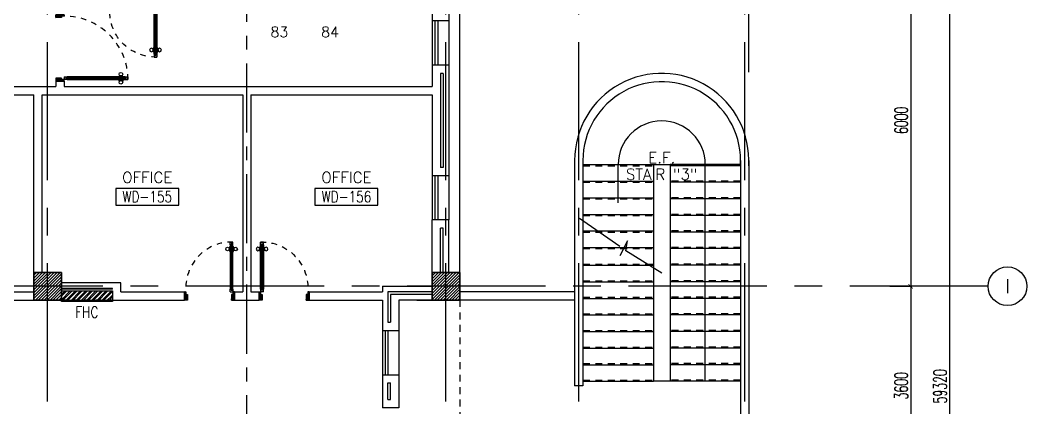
# Model space of a CAD drawing. Extents: x 0 to 93, y -1.5 to 78.
# Drawn here: x 74.77 to 92.97, y 34.42 to 41.43 of the extents above; entities that cross this region are included whole.
import ezdxf
from ezdxf.enums import TextEntityAlignment as Align

# ---------------------------------------------------------------- set-up
doc = ezdxf.new("R2010")
doc.units = 0
doc.header["$MEASUREMENT"] = 0
doc.header["$PDMODE"] = 34
for name, pattern in [('CENTER', [2, 1.25, -0.25, 0.25, -0.25]), ('CENTERX2', [4, 2.5, -0.5, 0.5, -0.5]), ('HIDDEN', [0.375, 0.25, -0.125]), ('HIDDEN2', [0.1875, 0.125, -0.0625])]:
    doc.linetypes.add(name, pattern=pattern)
doc.layers.get('0').update_dxf_attribs({"color": 11, "linetype": 'CONTINUOUS'})
doc.layers.get('DEFPOINTS').update_dxf_attribs({"color": 11, "linetype": 'CONTINUOUS'})
for name, color, linetype in [('AX-CR', 11, 'CONTINUOUS'), ('AX-DIM', 11, 'CONTINUOUS'), ('AX-TXT', 11, 'CONTINUOUS'), ('AXES', 11, 'CENTERX2'), ('AXES1', 11, 'CENTER'), ('COL', 11, 'CONTINUOUS'), ('DOOR', 11, 'CONTINUOUS'), ('E-CCTV', 4, 'CONTINUOUS'), ('FHC', 11, 'CONTINUOUS'), ('HAT', 11, 'CONTINUOUS'), ('INSUL', 11, 'CONTINUOUS'), ('PROJ-L', 11, 'CONTINUOUS'), ('RM-BOX', 11, 'CONTINUOUS'), ('RM-NAME', 11, 'CONTINUOUS'), ('RM-NO', 11, 'CONTINUOUS'), ('ROOF', 11, 'CONTINUOUS'), ('STR', 11, 'CONTINUOUS'), ('WALL', 11, 'CONTINUOUS'), ('WIN', 11, 'CONTINUOUS')]:
    doc.layers.add(name, color=color, linetype=linetype)
doc.styles.add('ROMANS', font='ROMANS.shx', dxfattribs={"width": 0.6})
doc.dimstyles.new('DIM-OUT', dxfattribs={"dimscale": 0, "dimtxt": 0.24, "dimasz": 0.08, "dimexe": 0.02, "dimexo": 0.02, "dimgap": 0.05, "dimtad": 1, "dimdec": 0, "dimlfac": 1000, "dimzin": 0, "dimdsep": 46, "dimtxsty": 'ROMANS', "dimblk1": 'ARCHTICK', "dimblk2": 'ARCHTICK', "dimsah": 1, "dimcen": 0.01, "dimdle": 0.08, "dimclrd": 7, "dimclre": 7, "dimclrt": 2, "dimadec": 0, "dimazin": 0, "dimtp": 2, "dimtm": 2, "dimtfac": 0.114286, "dimtdec": 0, "dimtix": 1, "dimtmove": 2, "dimatfit": 3, "dimldrblk": 'ARCHTICK', "dimfxl": 0, "dimtolj": 1, "dimtzin": 0, "dimarcsym": 0})

# ---------------------------------------------------------------- blocks, each defined once
blk = doc.blocks.new('_ARCHTICK')
at = {"color": 0, "linetype": 'ByBlock', "const_width": 0.15}
blk.add_lwpolyline([(-0.5, -0.5), (0.5, 0.5)], dxfattribs=at)
blk = doc.blocks.new('*D658')
at = {"layer": 'AX-DIM', "color": 7, "lineweight": -2}
blk.add_line((82.642, 76.648), (88.027, 76.648), dxfattribs=at)
at = {"layer": 'AX-DIM', "color": 11, "lineweight": -2}
for p, q in [((82.722, 75.968), (82.722, 76.668)), ((87.947, 40.49), (87.947, 76.668))]:
    blk.add_line(p, q, dxfattribs=at)
at = {"layer": 'DEFPOINTS', "color": 0}
for p in [(87.947, 76.648), (82.722, 75.948), (87.947, 40.47)]:
    blk.add_point(p, dxfattribs=at)
at = {"layer": 'AX-DIM', "color": 7, "lineweight": -2, "xscale": 0.08, "yscale": 0.08, "zscale": 0.08, "rotation": 180}
blk.add_blockref('_ARCHTICK', (82.722, 76.648), dxfattribs=at)
at = {"layer": 'AX-DIM', "color": 7, "lineweight": -2, "xscale": 0.08, "yscale": 0.08, "zscale": 0.08}
blk.add_blockref('_ARCHTICK', (87.947, 76.648), dxfattribs=at)
at = {"layer": 'AX-DIM', "color": 2, "insert": (85.334, 76.818), "char_height": 0.24, "attachment_point": 5, "style": 'ROMANS'}
blk.add_mtext('\\A1;5225', dxfattribs=at)
blk = doc.blocks.new('*D640')
at = {"layer": 'AX-DIM', "color": 7, "lineweight": -2}
for p, q in [((90.492, 36.62), (90.892, 36.62)), ((90.872, 36.7), (90.872, 32.94)), ((90.492, 33.02), (90.892, 33.02))]:
    blk.add_line(p, q, dxfattribs=at)
at = {"layer": 'DEFPOINTS', "color": 0}
for p in [(90.472, 36.62), (90.472, 33.02), (90.872, 33.02)]:
    blk.add_point(p, dxfattribs=at)
at = {"layer": 'AX-DIM', "color": 7, "lineweight": -2, "xscale": 0.08, "yscale": 0.08, "zscale": 0.08}
for p, rotation in [((90.872, 36.62), 90), ((90.872, 33.02), 270)]:
    blk.add_blockref('_ARCHTICK', p, dxfattribs=dict(at, rotation=rotation))
at = {"layer": 'AX-DIM', "color": 2, "insert": (90.702, 34.82), "char_height": 0.24, "attachment_point": 5, "rotation": 90, "style": 'ROMANS'}
blk.add_mtext('\\A1;3600', dxfattribs=at)
blk = doc.blocks.new('*D631')
at = {"layer": 'AX-DIM', "color": 7, "lineweight": -2}
for p, q in [((90.492, 42.62), (90.892, 42.62)), ((90.872, 42.7), (90.872, 36.54)), ((90.492, 36.62), (90.892, 36.62))]:
    blk.add_line(p, q, dxfattribs=at)
at = {"layer": 'DEFPOINTS', "color": 0}
for p in [(90.472, 42.62), (90.472, 36.62), (90.872, 36.62)]:
    blk.add_point(p, dxfattribs=at)
at = {"layer": 'AX-DIM', "color": 7, "lineweight": -2, "xscale": 0.08, "yscale": 0.08, "zscale": 0.08}
for p, rotation in [((90.872, 42.62), 90), ((90.872, 36.62), 270)]:
    blk.add_blockref('_ARCHTICK', p, dxfattribs=dict(at, rotation=rotation))
at = {"layer": 'AX-DIM', "color": 2, "insert": (90.702, 39.62), "char_height": 0.24, "attachment_point": 5, "rotation": 90, "style": 'ROMANS'}
blk.add_mtext('\\A1;6000', dxfattribs=at)
blk = doc.blocks.new('*D659')
at = {"layer": 'AX-DIM', "color": 7, "lineweight": -2}
for p, q in [((82.742, 64.47), (91.592, 64.47)), ((91.572, 64.55), (91.572, 5.07)), ((82.742, 5.15), (91.592, 5.15))]:
    blk.add_line(p, q, dxfattribs=at)
at = {"layer": 'DEFPOINTS', "color": 0}
for p in [(82.722, 64.47), (82.722, 5.15), (91.572, 5.15)]:
    blk.add_point(p, dxfattribs=at)
at = {"layer": 'AX-DIM', "color": 7, "lineweight": -2, "xscale": 0.08, "yscale": 0.08, "zscale": 0.08}
for p, rotation in [((91.572, 64.47), 90), ((91.572, 5.15), 270)]:
    blk.add_blockref('_ARCHTICK', p, dxfattribs=dict(at, rotation=rotation))
at = {"layer": 'AX-DIM', "color": 2, "insert": (91.402, 34.81), "char_height": 0.24, "attachment_point": 5, "rotation": 90, "style": 'ROMANS'}
blk.add_mtext('\\A1;59320', dxfattribs=at)
blk = doc.blocks.new('RM1')
at = {"layer": 'RM-BOX'}
blk.add_lwpolyline([(570, -200), (-570, -200), (-570, -500), (570, -500)], close=True, dxfattribs=at)
at = {"layer": 'RM-NAME', "style": 'ROMANS'}
for tag, p in [('ROOMNAME1', (0, 324)), ('ROOMNAME2', (0, 0))]:
    blk.add_attdef(tag, text='', height=200, dxfattribs=at).set_placement(p, align=Align.MIDDLE)
at = {"layer": 'RM-NO', "style": 'ROMANS', "width": 0.8}
blk.add_attdef('ROOMNO', text='', height=200, dxfattribs=at).set_placement((0, -350), align=Align.MIDDLE)
blk = doc.blocks.new('*X104')
at = {"color": 0}
for p, q in [((253129, 149502), (253616, 149990)), ((253129, 149555), (253563, 149990)), ((253129, 149608), (253510, 149990)), ((253129, 149661), (253457, 149990)), ((253129, 149714), (253404, 149990)), ((253129, 149767), (253351, 149990)), ((253129, 149820), (253298, 149990)), ((253129, 149873), (253245, 149990)), ((253129, 149926), (253192, 149990)), ((253129, 149979), (253139, 149990)), ((253169, 149490), (253629, 149949)), ((253222, 149490), (253629, 149896)), ((253275, 149490), (253629, 149843)), ((253328, 149490), (253629, 149790)), ((253381, 149490), (253629, 149737)), ((253434, 149490), (253629, 149684)), ((253487, 149490), (253629, 149631)), ((253540, 149490), (253629, 149578)), ((253594, 149490), (253629, 149525))]:
    blk.add_line(p, q, dxfattribs=at)
blk = doc.blocks.new('COL50')
at = {"layer": 'COL'}
blk.add_lwpolyline([(-250, 250), (-250, -250), (250, -250), (250, 250)], close=True, dxfattribs=at)
blk = doc.blocks.new('DOOR90')
at = {"layer": 'DOOR', "linetype": 'ByBlock'}
for p, q in [((0, 0), (-150, 0)), ((-200, -25), (-1000, -25)), ((-200, -42), (-1000, -42)), ((-200, -58), (-1000, -58)), ((-1000, -75), (-200, -75))]:
    blk.add_line(p, q, dxfattribs=at)
at = {"layer": 'DOOR', "color": 0, "linetype": 'ByBlock'}
for p, q in [((-150, 0), (-150, -25)), ((-150, 0), (0, 0)), ((0, -50), (0, 0)), ((-1050, -25), (-1050, -75)), ((-1050, -75), (-1050, -25)), ((-1000, -25), (-1050, -25)), ((-1000, -75), (-1050, -75)), ((-1020, -42), (-1020, -58)), ((-1000, -42), (-1020, -42)), ((-1000, -58), (-1020, -58)), ((-1000, -25), (-1000, -42)), ((-1000, -58), (-1000, -75)), ((-968, -25), (-968, -18)), ((-878, -18), (-968, -18)), ((-968, -75), (-968, -82)), ((-878, -82), (-968, -82)), ((-955, -18), (-955, -9)), ((-955, -9), (-890, -9)), ((-955, -18), (-890, -18)), ((-955, -82), (-955, -91)), ((-955, -82), (-890, -82)), ((-955, -91), (-890, -91)), ((-890, -18), (-890, -9)), ((-890, -82), (-890, -91)), ((-878, -25), (-878, -18)), ((-878, -75), (-878, -82)), ((-200, -42), (-200, -25)), ((-200, -25), (-150, -25)), ((-180, -42), (-200, -42)), ((-200, -75), (-200, -58)), ((-200, -58), (-180, -58)), ((-150, -75), (-200, -75)), ((-180, -58), (-180, -42)), ((-150, -75), (-150, -25)), ((-150, -25), (-100, -25)), ((-100, -25), (-100, -50)), ((-100, -50), (0, -50)), ((-150, -900), (-150, -875)), ((-150, -875), (-100, -875)), ((0, -900), (-150, -900)), ((-150, -900), (0, -900)), ((-100, -850), (0, -850)), ((-100, -875), (-100, -850)), ((0, -850), (0, -900))]:
    blk.add_line(p, q, dxfattribs=at)
at = {"layer": 'DOOR', "color": 9, "linetype": 'ByBlock'}
for p, q in [((0, -50), (-114, 0)), ((0, -50), (-40, 0)), ((0, -50), (-100, -37)), ((0, -850), (-114, -900)), ((0, -850), (-100, -863)), ((0, -850), (-40, -900))]:
    blk.add_line(p, q, dxfattribs=at)
at = {"layer": 'DOOR', "color": 0, "linetype": 'ByBlock'}
for centre in [(-923, 24), (-923, -124)]:
    blk.add_circle(centre, 32.4, dxfattribs=at)
at = {"layer": 'DOOR', "color": 9, "linetype": 'ByBlock'}
for centre, radius, start, end in [((0, -50), 74.4, 137.7764, 180), ((0, -50), 54.4, 113.2074, 180), ((0, -50), 154, 161.1053, 166.2858), ((0, -50), 134, 158.1598, 169.28), ((0, -50), 114, 154.0838, 167.3774), ((0, -50), 94.4, 148.0182, 180), ((0, -50), 34.4, 90, 180), ((0, -50), 14.4, 90, 180), ((0, -850), 154, 193.7142, 198.8947), ((0, -850), 134, 190.72, 201.8402), ((0, -850), 94.4, 180, 211.9818), ((0, -850), 74.4, 180, 222.2236), ((0, -850), 54.4, 180, 246.7926), ((0, -850), 34.4, 180, 270), ((0, -850), 14.4, 180, 270)]:
    blk.add_arc(centre, radius, start, end, dxfattribs=at)
at = {"layer": 'DOOR', "linetype": 'HIDDEN', "ltscale": 0.5}
blk.add_arc((-222, -50), 828, 178.2701, 275.003, dxfattribs=at)
blk = doc.blocks.new('DOOR100')
at = {"layer": 'DOOR', "color": 0, "linetype": 'ByBlock'}
for p, q in [((-76, 1251), (-76, 1301)), ((-76, 1301), (-26, 1301)), ((-26, 1301), (-76, 1301)), ((-26, 1251), (-26, 1301)), ((-92, 1206), (-92, 1141)), ((-83, 1206), (-92, 1206)), ((-83, 1141), (-92, 1141)), ((-83, 1129), (-83, 1219)), ((-76, 1219), (-83, 1219)), ((-83, 1206), (-83, 1141)), ((-76, 1129), (-83, 1129)), ((-59, 1251), (-76, 1251)), ((-59, 1251), (-59, 1271)), ((-43, 1271), (-59, 1271)), ((-43, 1251), (-43, 1271)), ((-26, 1251), (-43, 1251)), ((-26, 1219), (-19, 1219)), ((-26, 1129), (-19, 1129)), ((-19, 1129), (-19, 1219)), ((-19, 1206), (-19, 1141)), ((-19, 1206), (-10, 1206)), ((-19, 1141), (-10, 1141)), ((-10, 1206), (-10, 1141)), ((-76, 200), (-59, 200)), ((-76, 150), (-76, 200)), ((-59, 200), (-59, 180)), ((-43, 200), (-26, 200)), ((-43, 180), (-43, 200)), ((-26, 200), (-26, 150)), ((-1201, 0), (-1201, 150)), ((-1201, 150), (-1176, 150)), ((-1201, 150), (-1201, 0)), ((-1151, 0), (-1201, 0)), ((-1176, 150), (-1176, 100)), ((-1176, 100), (-1151, 100)), ((-1151, 100), (-1151, 0)), ((-76, 150), (-26, 150)), ((-59, 180), (-43, 180)), ((-51, 100), (-51, 0)), ((-26, 100), (-51, 100)), ((-51, 0), (-1, 0)), ((-1, 150), (-26, 150)), ((-26, 150), (-26, 100)), ((-1, 150), (-1, 0))]:
    blk.add_line(p, q, dxfattribs=at)
at = {"layer": 'DOOR', "linetype": 'ByBlock'}
for p, q in [((-76, 1251), (-76, 200)), ((-59, 200), (-59, 1251)), ((-43, 200), (-43, 1251)), ((-26, 200), (-26, 1251))]:
    blk.add_line(p, q, dxfattribs=at)
at = {"layer": 'DOOR', "color": 9, "linetype": 'ByBlock'}
for p, q in [((-1151, 0), (-1201, 114)), ((-1151, 0), (-1201, 40)), ((-1151, 0), (-1164, 100)), ((-51, 0), (-1, 114)), ((-51, 0), (-38, 100)), ((-51, 0), (-1, 40))]:
    blk.add_line(p, q, dxfattribs=at)
at = {"layer": 'DOOR', "color": 0, "linetype": 'ByBlock'}
for centre in [(-125, 1174), (22, 1174)]:
    blk.add_circle(centre, 32.4, dxfattribs=at)
at = {"layer": 'DOOR', "linetype": 'HIDDEN', "ltscale": 0.5}
blk.add_arc((-27, 152), 1149, 89.961, 180.0931, dxfattribs=at)
at = {"layer": 'DOOR', "color": 9, "linetype": 'ByBlock'}
for centre, radius, start, end in [((-1151, 0), 154, 103.7142, 108.8947), ((-1151, 0), 134, 100.72, 111.8402), ((-1151, 0), 94.4, 90, 121.9818), ((-1151, 0), 74.4, 90, 132.2236), ((-1151, 0), 54.4, 90, 156.7926), ((-1151, 0), 34.4, 90, 180), ((-1151, 0), 14.4, 90, 180), ((-51, 0), 94.4, 58.0182, 90), ((-51, 0), 74.4, 47.7764, 90), ((-51, 0), 54.4, 23.2074, 90), ((-51, 0), 34.4, 0, 90), ((-51, 0), 14.4, 0, 90), ((-51, 0), 134, 68.1598, 79.28), ((-51, 0), 114, 64.0838, 77.3774), ((-51, 0), 154, 71.1053, 76.2858)]:
    blk.add_arc(centre, radius, start, end, dxfattribs=at)
blk = doc.blocks.new('*X103')
at = {"color": 0}
for p, q in [((245929, 149515), (246404, 149990)), ((245929, 149568), (246351, 149990)), ((245929, 149621), (246298, 149990)), ((245929, 149674), (246245, 149990)), ((245929, 149727), (246192, 149990)), ((245929, 149780), (246139, 149990)), ((245929, 149833), (246086, 149990)), ((245929, 149886), (246033, 149990)), ((245929, 149939), (245979, 149990)), ((245957, 149490), (246429, 149962)), ((246010, 149490), (246429, 149908)), ((246063, 149490), (246429, 149855)), ((246116, 149490), (246429, 149802)), ((246169, 149490), (246429, 149749)), ((246222, 149490), (246429, 149696)), ((246275, 149490), (246429, 149643)), ((246328, 149490), (246429, 149590)), ((246381, 149490), (246429, 149537))]:
    blk.add_line(p, q, dxfattribs=at)
blk = doc.blocks.new('AXR')
at = {"layer": 'AX-CR'}
blk.add_circle((350, 0), 350, dxfattribs=at)
at = {"layer": 'AX-TXT', "style": 'ROMANS'}
blk.add_attdef('AX', text='', height=250, dxfattribs=at).set_placement((350, 0), align=Align.MIDDLE)

msp = doc.modelspace()

# ---------------------------------------------------------------- hatches: boundary and pattern name
at = {"layer": 'FHC', "linetype": 'ByBlock', "ltscale": 0.3}
h = msp.add_hatch(dxfattribs=at)
h.set_pattern_fill('ANSI32', color=11, scale=0.175, style=0)
h.set_pattern_definition([(45, (-156.67453, 5.293995), (-0.046403883, 0.046403883), []), (45, (-156.643594, 5.293995), (-0.046403883, 0.046403883), [])])
h.paths.add_polyline_path([(76.4417, 36.345), (76.4417, 36.535), (75.5217, 36.535), (75.5217, 36.345)])
h.paths.add_polyline_path([(75.309, 35.9239), (75.309, 36.3447), (75.5715, 36.3447), (75.5715, 35.9239)], flags=9)

# ---------------------------------------------------------------- linework, layer by layer
for p, q in [((85.6151, 37.3402), (84.8837, 37.8479)), ((85.7555, 37.4388), (85.6151, 37.1699)), ((85.7204, 37.2634), (85.7555, 37.4388)), ((86.3756, 36.8543), (85.7204, 37.2634))]:
    msp.add_line(p, q)
at = {"layer": 'AXES'}
for p, q in [((75.2717, -1.4643), (75.2717, 77.3484)), ((82.4717, -1.4643), (82.4717, 77.3484)), ((84.8717, -1.4643), (84.8717, 77.3484)), ((87.8717, -1.4643), (87.8717, 77.3484)), ((92.2717, 36.62), (24.2317, 36.62))]:
    msp.add_line(p, q, dxfattribs=at)
at = {"layer": 'AXES1'}
msp.add_line((78.8717, 5.4), (78.8717, 64.22), dxfattribs=at)
at = {"layer": 'FHC', "color": 250, "linetype": 'HIDDEN', "ltscale": 0.25}
msp.add_line((76.4417, 36.37), (75.5217, 36.37), dxfattribs=at)
at = {"layer": 'FHC', "linetype": 'ByBlock', "ltscale": 0.3}
msp.add_lwpolyline([(75.5217, 36.535), (76.4417, 36.535), (76.4417, 36.345), (75.5217, 36.345)], close=True, dxfattribs=at)
at = {"layer": 'INSUL'}
for p, q in [((82.4217, 40.47), (82.3717, 40.47)), ((82.3717, 40.47), (82.3717, 38.77)), ((82.4217, 40.47), (82.4217, 38.77)), ((82.4217, 38.77), (82.3717, 38.77)), ((82.4217, 37.67), (82.3717, 37.67)), ((82.3717, 36.87), (82.3717, 37.67)), ((82.4217, 36.87), (82.4217, 37.67)), ((81.4217, 36.52), (81.4217, 35.97)), ((82.2217, 36.52), (81.4217, 36.52)), ((81.4717, 36.47), (81.4717, 35.97)), ((82.2217, 36.47), (81.4717, 36.47)), ((81.4217, 35.97), (81.4717, 35.97)), ((81.4217, 34.87), (81.4717, 34.87)), ((81.4217, 34.57), (81.4217, 34.87)), ((81.4717, 34.57), (81.4717, 34.87)), ((81.4217, 34.57), (81.4717, 34.57))]:
    msp.add_line(p, q, dxfattribs=at)
at = {"layer": 'PROJ-L'}
msp.add_line((82.7217, 36.87), (82.7217, 42.37), dxfattribs=at)
at = {"layer": 'ROOF'}
for p, q in [((86.2217, 38.8202), (86.5217, 38.8202)), ((86.2217, 38.8202), (86.2217, 34.9002)), ((86.5217, 38.8202), (86.5217, 34.9002)), ((84.7967, 36.52), (82.7217, 36.52)), ((84.7967, 36.37), (82.7217, 36.37)), ((86.5217, 34.9002), (86.2217, 34.9002))]:
    msp.add_line(p, q, dxfattribs=at)
at = {"layer": 'STR'}
for p, q in [((84.9467, 38.8202), (86.2217, 38.8202)), ((85.5842, 38.1271), (85.5842, 38.8226)), ((87.7967, 38.8202), (86.5217, 38.8202)), ((87.7967, 38.8002), (86.5217, 38.8002)), ((87.1592, 34.9002), (87.1592, 38.8226)), ((84.9467, 38.5202), (86.2217, 38.5202)), ((87.7967, 38.5002), (86.5217, 38.5002)), ((84.9467, 38.2202), (86.2217, 38.2202)), ((87.7967, 38.2002), (86.5217, 38.2002)), ((84.9467, 37.9202), (86.2217, 37.9202)), ((87.7967, 37.9002), (86.5217, 37.9002)), ((84.9467, 37.6202), (86.2217, 37.6202)), ((87.7967, 37.6002), (86.5217, 37.6002)), ((84.9467, 37.3202), (86.2217, 37.3202)), ((87.7967, 37.3002), (86.5217, 37.3002)), ((84.9467, 37.0002), (86.2217, 37.0002)), ((86.1099, 37.0202), (86.2217, 37.0202)), ((87.7967, 37.0002), (86.5217, 37.0002)), ((84.9467, 36.7002), (86.2217, 36.7002)), ((87.7967, 36.7002), (86.5217, 36.7002)), ((84.9467, 36.4002), (86.2217, 36.4002)), ((87.7967, 36.4002), (86.5217, 36.4002)), ((84.9467, 36.1002), (86.2217, 36.1002)), ((87.7967, 36.1002), (86.5217, 36.1002)), ((84.9467, 35.8002), (86.2217, 35.8002)), ((87.7967, 35.8002), (86.5217, 35.8002)), ((84.9467, 35.5002), (86.2217, 35.5002)), ((87.7967, 35.5002), (86.5217, 35.5002)), ((84.9467, 35.2002), (86.2217, 35.2002)), ((87.7967, 35.2002), (86.5217, 35.2002)), ((84.9467, 34.9002), (86.2217, 34.9002)), ((87.7967, 34.9002), (86.5217, 34.9002))]:
    msp.add_line(p, q, dxfattribs=at)
at = {"layer": 'STR', "linetype": 'HIDDEN2'}
for p, q in [((84.9467, 38.8002), (86.2217, 38.8002)), ((87.7967, 38.8202), (86.5217, 38.8202)), ((87.7967, 38.8002), (86.5217, 38.8002)), ((84.9467, 38.5002), (86.2217, 38.5002)), ((87.7967, 38.5202), (86.5217, 38.5202)), ((87.7967, 38.2202), (86.5217, 38.2202)), ((84.9467, 38.2002), (86.2217, 38.2002)), ((84.9467, 37.9002), (86.2217, 37.9002)), ((87.7967, 37.9202), (86.5217, 37.9202)), ((84.9467, 37.6002), (86.2217, 37.6002)), ((87.7967, 37.6202), (86.5217, 37.6202)), ((87.7967, 37.3202), (86.5217, 37.3202)), ((84.9467, 37.3002), (86.2217, 37.3002)), ((84.9467, 37.0202), (86.2217, 37.0202)), ((86.1419, 37.0002), (86.2217, 37.0002)), ((87.7967, 37.0202), (86.5217, 37.0202)), ((84.9467, 36.7202), (86.2217, 36.7202)), ((87.7967, 36.7202), (86.5217, 36.7202)), ((84.9467, 36.4202), (86.2217, 36.4202)), ((87.7967, 36.4202), (86.5217, 36.4202)), ((82.7217, 36.37), (82.7217, 33.32)), ((84.9467, 36.1202), (86.2217, 36.1202)), ((87.7967, 36.1202), (86.5217, 36.1202)), ((84.9467, 35.8202), (86.2217, 35.8202)), ((87.7967, 35.8202), (86.5217, 35.8202)), ((84.9467, 35.5202), (86.2217, 35.5202)), ((87.7967, 35.5202), (86.5217, 35.5202)), ((84.9467, 35.2202), (86.2217, 35.2202)), ((87.7967, 35.2202), (86.5217, 35.2202)), ((84.9467, 34.9202), (86.2217, 34.9202)), ((87.7967, 34.9202), (86.5217, 34.9202))]:
    msp.add_line(p, q, dxfattribs=at)
at = {"layer": 'STR'}
msp.add_arc((86.3717, 38.8226), 0.7875, 0, 180, dxfattribs=at)
at = {"layer": 'WALL'}
for p, q in [((82.2217, 42.37), (82.2217, 41.42)), ((82.5217, 42.37), (82.5217, 41.42)), ((82.5217, 41.42), (82.2217, 41.42)), ((82.2217, 40.62), (82.2217, 40.23)), ((82.5217, 40.62), (82.2217, 40.62)), ((82.5217, 40.62), (82.5217, 38.62)), ((73.1207, 40.23), (75.4217, 40.23)), ((75.5717, 40.23), (82.2217, 40.23)), ((73.1207, 40.08), (75.0217, 40.08)), ((75.0217, 36.87), (75.0217, 40.08)), ((75.1717, 36.87), (75.1717, 40.08)), ((75.1717, 40.08), (78.7967, 40.08)), ((78.7967, 40.08), (78.7967, 36.52)), ((78.9467, 40.08), (82.2217, 40.08)), ((78.9467, 40.08), (78.9467, 36.52)), ((79.9967, 40.08), (81.3217, 40.08)), ((82.2217, 40.08), (82.2217, 38.62)), ((84.7967, 38.8955), (84.7967, 34.82)), ((84.9467, 38.8955), (84.9467, 34.82)), ((87.7967, 38.8955), (87.7967, 33.27)), ((87.9467, 38.8955), (87.9467, 33.12)), ((82.5217, 38.62), (82.2217, 38.62)), ((82.5217, 37.82), (82.2217, 37.82)), ((82.2217, 36.87), (82.2217, 37.82)), ((82.5217, 36.87), (82.5217, 37.82)), ((76.5917, 36.68), (75.5217, 36.68)), ((75.5217, 36.57), (75.5217, 36.58)), ((76.4417, 36.58), (75.5217, 36.58)), ((76.4417, 36.57), (76.4417, 36.58)), ((76.5917, 36.52), (76.5917, 36.68)), ((81.3217, 36.62), (81.3217, 36.52)), ((81.3217, 36.62), (82.2217, 36.62)), ((71.7207, 36.52), (75.0217, 36.52)), ((76.4417, 36.57), (75.5217, 36.57)), ((75.5217, 36.535), (76.4417, 36.535)), ((75.5217, 36.369), (75.5217, 36.534)), ((76.4417, 36.535), (76.4417, 36.3677)), ((76.5917, 36.52), (77.7467, 36.52)), ((77.7467, 36.52), (77.7467, 36.37)), ((78.6467, 36.52), (78.7967, 36.52)), ((78.6467, 36.52), (78.6467, 36.37)), ((78.9467, 36.52), (79.0967, 36.52)), ((79.0967, 36.52), (79.0967, 36.37)), ((79.9967, 36.52), (79.9967, 36.37)), ((79.9967, 36.52), (81.3217, 36.52)), ((68.3217, 36.37), (75.0217, 36.37)), ((75.5217, 36.37), (77.7467, 36.37)), ((78.6467, 36.37), (79.0967, 36.37)), ((79.9967, 36.37), (81.3217, 36.37)), ((81.3217, 36.37), (81.3217, 35.82)), ((82.2217, 36.37), (81.6217, 36.37)), ((81.6217, 36.37), (81.6217, 35.82)), ((81.9467, 36.37), (82.2217, 36.37)), ((81.3217, 35.82), (81.6217, 35.82)), ((81.3217, 35.02), (81.3217, 34.42)), ((81.3217, 35.02), (81.6217, 35.02)), ((81.6217, 35.02), (81.6217, 34.42)), ((84.9467, 34.82), (84.7967, 34.82)), ((81.6217, 34.42), (81.3217, 34.42))]:
    msp.add_line(p, q, dxfattribs=at)
at = {"layer": 'WALL', "linetype": 'ByBlock'}
for p, q in [((75.4217, 40.3305), (75.4217, 40.23)), ((75.4217, 40.3305), (75.5717, 40.3305)), ((75.5717, 40.3305), (75.5717, 40.23))]:
    msp.add_line(p, q, dxfattribs=at)
at = {"layer": 'WALL', "linetype": 'ByBlock', "ltscale": 0.3}
for points in [[(75.5217, 36.87), (75.0217, 36.87), (75.0217, 36.37), (75.5217, 36.37)], [(82.7217, 36.87), (82.2217, 36.87), (82.2217, 36.37), (82.7217, 36.37)]]:
    msp.add_lwpolyline(points, close=True, dxfattribs=at)
at = {"layer": 'WALL'}
for radius, start, end in [(1.575, 356.52974, 180), (1.425, 356.16393, 180.00002)]:
    msp.add_arc((86.3717, 38.8955), radius, start, end, dxfattribs=at)
at = {"layer": 'WIN'}
for p, q in [((82.2217, 41.42), (82.2217, 40.62)), ((82.2717, 41.42), (82.2717, 40.62)), ((82.3217, 41.42), (82.3217, 40.62)), ((82.5217, 41.42), (82.5217, 40.62)), ((82.2217, 38.62), (82.2217, 37.82)), ((82.2717, 38.62), (82.2717, 37.82)), ((82.3217, 38.62), (82.3217, 37.82)), ((82.5217, 38.62), (82.5217, 37.82)), ((81.3217, 35.82), (81.3217, 35.02)), ((81.3717, 35.82), (81.3717, 35.02)), ((81.4217, 35.82), (81.4217, 35.02)), ((81.6217, 35.82), (81.6217, 35.02))]:
    msp.add_line(p, q, dxfattribs=at)

# ---------------------------------------------------------------- block references
at = {"layer": 'AXES', "xscale": 0.001, "yscale": 0.001, "zscale": 0.001}
msp.add_blockref('AXR', (92.2717, 36.62), dxfattribs=at).add_auto_attribs({'AX': 'I'})
at = {"layer": 'COL', "xscale": -0.001, "yscale": 0.001, "zscale": 0.001}
for p in [(75.2717, 36.62), (82.4717, 36.62)]:
    msp.add_blockref('COL50', p, dxfattribs=at)
at = {"layer": 'DOOR', "color": 0, "linetype": 'ByBlock', "yscale": 0.001, "zscale": 0.001}
for name, p, xscale, rotation in [('DOOR90', (77.2717, 41.815), -0.001, 270), ('DOOR100', (75.4217, 40.3305), 0.001, 270), ('DOOR90', (78.6467, 36.37), 0.001, 270), ('DOOR90', (79.0967, 36.37), -0.001, 90)]:
    msp.add_blockref(name, p, dxfattribs=dict(at, xscale=xscale, rotation=rotation))
at = {"layer": 'HAT', "xscale": 0.001, "yscale": 0.001, "zscale": 0.001}
for name in ['*X103', '*X104']:
    msp.add_blockref(name, (-170.9069, -113.1197), dxfattribs=at)
at = {"layer": 'RM-NAME', "xscale": 0.001, "yscale": 0.001, "zscale": 0.001}
for p, values in [((77.0721, 38.5892), {'ROOMNO': 'WD-155', 'ROOMNAME2': 'OFFICE'}), ((80.6727, 38.5892), {'ROOMNO': 'WD-156', 'ROOMNAME2': 'OFFICE'})]:
    msp.add_blockref('RM1', p, dxfattribs=at).add_auto_attribs(values)

# ---------------------------------------------------------------- texts
at = {"layer": 'E-CCTV', "color": 4, "linetype": 'Continuous', "style": 'ROMANS'}
for s, p in [('83', (79.2989, 41.1254)), ('84', (80.2157, 41.1254))]:
    msp.add_text(s, height=0.1875, dxfattribs=at).set_placement(p)
at = {"layer": 'FHC', "style": 'ROMANS', "width": 0.8}
msp.add_text('FHC', height=0.2, dxfattribs=at).set_placement((75.7717, 36.051))
at = {"layer": 'RM-NAME', "style": 'ROMANS'}
for s, p in [('E.F.', (86.3714, 38.9445)), ('STAIR "3"', (86.3714, 38.6445))]:
    msp.add_text(s, height=0.2, dxfattribs=at).set_placement(p, align=Align.MIDDLE)

# ---------------------------------------------------------------- dimensions: what is measured, and where the dimension line sits
at = {"layer": 'AX-DIM'}
dim = msp.add_linear_dim(base=(87.9467, 76.6484), p1=(82.7217, 75.9484), p2=(87.9467, 40.47), dimstyle='DIM-OUT', override={"dimscale": 1, "dimclre": 11}, dxfattribs=at)
dim.commit()
dim.dimension.update_dxf_attribs({"geometry": '*D658', "text_midpoint": (85.3342, 76.8184)})
for base, p1, p2, picture, middle in [((91.5717, 5.15), (82.7217, 64.47), (82.7217, 5.15), '*D659', (91.4017, 34.81)), ((90.8717, 36.62), (90.4717, 42.62), (90.4717, 36.62), '*D631', (90.7017, 39.62)), ((90.8717, 33.02), (90.4717, 36.62), (90.4717, 33.02), '*D640', (90.7017, 34.82))]:
    dim = msp.add_linear_dim(base=base, p1=p1, p2=p2, angle=270, dimstyle='DIM-OUT', override={"dimscale": 1}, dxfattribs=at)
    dim.commit()
    dim.dimension.update_dxf_attribs({"geometry": picture, "text_midpoint": middle})

doc.saveas('drawing.dxf')
